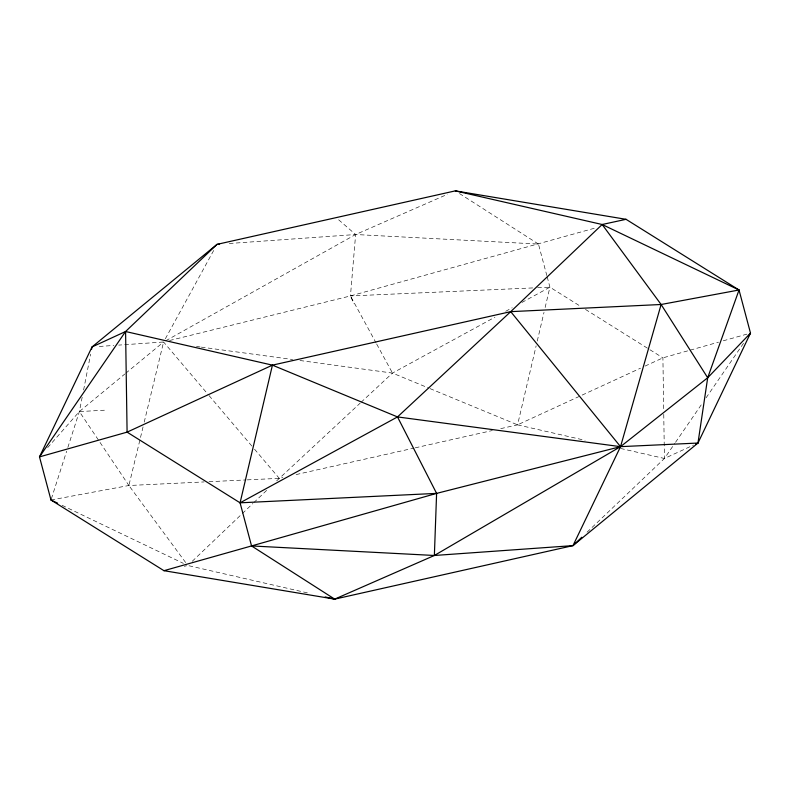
<?xml version="1.0" encoding="UTF-8"?>
<svg xmlns="http://www.w3.org/2000/svg" width="790" height="790" viewBox="0 0 790 790"><rect width="100%" height="100%" fill="white"/><g stroke="black" fill="none" stroke-linecap="round" stroke-linejoin="round"><path stroke-width="0.59" stroke-dasharray="3.95 2.96" d="M82.18 397.212L79.365 411.57L67.041 449.964M83.592 390.033L90.623 354.137M500.722 428.634L517.568 424.852L536.134 345.842M537.259 341.053L544.014 312.317M545.139 307.527L549.919 287.175L547.134 276.688M185.65 562.529L128.889 485.504L143.059 426.906M144.214 422.127L163.589 342.001L118.707 345.112M51.35 498.836L66.666 451.13M165.347 338.782L214.663 248.662M587.049 532.223L664.42 458.486L674.838 443.318M675.529 442.311L701.905 403.888M706.072 397.824L743.558 343.225M47.637 447.634L79.365 411.57L124.79 374.045M192.227 561.305L241.464 514.389M242.342 513.549L252.899 503.497M253.778 502.657L268.719 488.408M276.638 480.873L360.151 403.157M361.05 402.317L392.492 373.078L494.935 317.185M125.738 373.265L163.589 342.001L208.264 394.664M165.732 340.796L355.628 234.521L447.466 194.3M505.719 311.3L512.187 307.764M521.884 302.471L549.919 287.175L581.312 306.816M430.017 388.611L517.568 424.852L640.552 368.17M645.015 366.106L662.909 357.86L688.949 350.503M620.604 448.453L664.42 458.486L693.501 445.096M169.573 340.52L350.454 295.944L596.45 227.678M690.134 350.168L718.544 342.149M723.275 340.806L746.945 334.121M247.221 479.876L279.275 478.355L282.879 477.545M296.122 474.573L414.069 448.088M415.264 447.821L492.288 430.53M184.248 566.272L186.638 565.759M50.975 500.001L128.889 485.504L204.087 481.93M229.278 243.498L355.628 234.521L538.454 244.061L546.818 275.522M99.303 346.454L113.859 345.447M104.408 410.217L79.365 411.57L128.889 485.504M209.014 481.703L245.986 479.935M532.687 287.935L350.454 295.944L355.628 234.521L338.011 219.235M537.605 287.718L549.919 287.175M196.463 346.464L200.117 346.958M201.332 347.126L292.656 359.519M299.963 360.507L392.492 373.078L428.881 388.137M517.568 424.852L585.074 440.316M189.017 565.768L309.818 593.438M62.094 505.324L183.379 563.369M585.489 309.433L662.909 357.86L663.689 409.408M459.464 193.53L538.454 244.061M209.064 395.602L253.738 448.266M254.538 449.204L279.275 478.355M376.149 343.077L350.454 295.944L353.89 303.814M376.731 344.144L392.492 373.078M663.758 414.316L664.42 458.486"/><path stroke-width="1.19" d="M325.213 596.963L334.693 599.126L434.372 555.479L436.603 493.385L397.508 416.923L272.432 365.148L125.58 331.514L92.025 346.958L39.5 456.887L50.975 500.001L163.955 570.686L334.693 599.126L572.987 545.623L697.975 443.042L750.5 333.113L739.025 289.999L626.045 219.314L455.307 190.874L217.013 244.377L92.025 346.958L91.561 349.358M695.733 444.069L697.975 443.042L707.692 377.758L739.025 289.999L602.168 224.508L455.307 190.874M334.693 599.126L251.546 545.939L240.081 502.825L272.432 365.148L510.725 311.645L661.112 304.496L739.025 289.999M219.472 244.199L217.013 244.377L125.58 331.514L39.5 456.887L127.091 432.14L240.081 502.825L397.508 416.923L510.725 311.645L602.168 224.508L661.112 304.496L620.535 446.656L572.987 545.623L434.372 555.479L251.546 545.939L163.955 570.686M748.416 336.145L750.5 333.113L707.692 377.758L620.535 446.656L434.372 555.479M572.987 545.623L581.776 537.249M272.432 365.148L127.091 432.14L125.58 331.514M251.546 545.939L436.603 493.385L620.535 446.656L697.975 443.042M602.168 224.508L626.045 219.314M240.081 502.825L436.603 493.385M397.508 416.923L620.535 446.656L510.725 311.645M50.975 500.001L57.65 503.191M661.112 304.496L707.692 377.758"/></g></svg>
